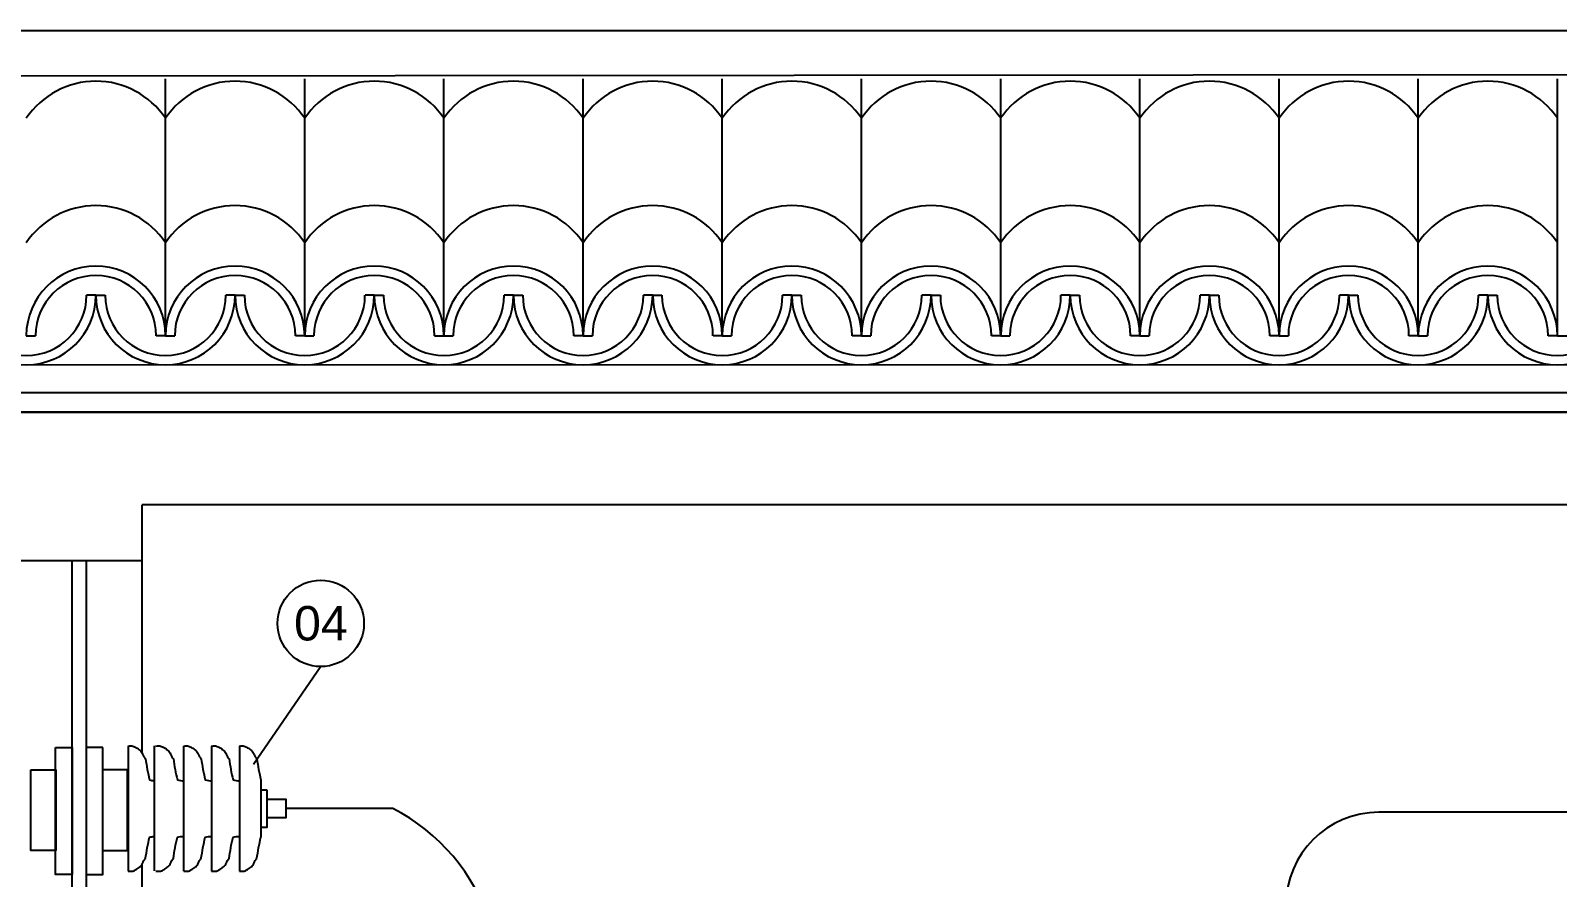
# Model space of a CAD drawing. Header units: metres. Extents: x 4188.7 to 4272.1, y 2012.8 to 2020.9.
# Drawn here: x 4217.749 to 4218.562, y 2017.397 to 2017.848 of the extents above; entities that cross this region are included whole.
import ezdxf

# ---------------------------------------------------------------- set-up
doc = ezdxf.new("R2010")
doc.units = ezdxf.units.M
for name, color, linetype in [('A-PARED', 7, 'Continuous'), ('A-TELHA', 9, 'Continuous'), ('CONSTRUIR', 7, 'Continuous'), ('E-ALTATENSAO', 5, 'Continuous'), ('E-ARQ-PORTAS', 11, 'Continuous'), ('E-CANALETA', 6, 'Continuous'), ('E-EQUIPAMENTOS', 130, 'Continuous'), ('E-TELAPROTEÇÃO', 2, 'Continuous')]:
    doc.layers.add(name, color=color, linetype=linetype)
doc.styles.add('arial', font='arial.ttf')

msp = doc.modelspace()

# ---------------------------------------------------------------- linework, layer by layer
at = {"layer": 'A-PARED'}
for p, q in [((4220.69916, 2017.64501), (4216.0798, 2017.64501)), ((4217.54161, 2017.64501), (4220.69916, 2017.64501)), ((4217.80898, 2017.46715), (4217.80898, 2017.5956)), ((4220.62505, 2017.5956), (4217.80898, 2017.5956)), ((4220.62505, 2017.5956), (4217.80898, 2017.5956)), ((4217.73487, 2017.56596), (4217.80898, 2017.56596))]:
    msp.add_line(p, q, dxfattribs=at)
at = {"layer": 'A-PARED', "color": 1}
for p, q in [((4217.80898, 2017.46333), (4217.80898, 2017.56596)), ((4217.80898, 2017.29917), (4217.80898, 2017.40448))]:
    msp.add_line(p, q, dxfattribs=at)
at = {"layer": 'A-TELHA'}
for p, q in [((4217.82133, 2017.68564), (4217.82133, 2017.82245)), ((4217.89543, 2017.68564), (4217.89543, 2017.82245)), ((4217.96954, 2017.68564), (4217.96954, 2017.82245)), ((4218.04365, 2017.68564), (4218.04365, 2017.82245)), ((4218.11776, 2017.68564), (4218.11776, 2017.82245)), ((4218.19186, 2017.68564), (4218.19186, 2017.82245)), ((4218.26597, 2017.68564), (4218.26597, 2017.82245)), ((4218.34008, 2017.68564), (4218.34008, 2017.82245)), ((4218.41419, 2017.68564), (4218.41419, 2017.82245)), ((4218.48829, 2017.68564), (4218.48829, 2017.82245)), ((4218.5624, 2017.68564), (4218.5624, 2017.82245)), ((4217.78427, 2017.70725), (4217.77933, 2017.70725)), ((4217.78427, 2017.70725), (4217.78921, 2017.70725)), ((4217.85838, 2017.70725), (4217.85344, 2017.70725)), ((4217.85838, 2017.70725), (4217.86332, 2017.70725)), ((4217.93249, 2017.70725), (4217.92755, 2017.70725)), ((4217.93249, 2017.70725), (4217.93743, 2017.70725)), ((4218.0066, 2017.70725), (4218.00165, 2017.70725)), ((4218.0066, 2017.70725), (4218.01154, 2017.70725)), ((4218.0807, 2017.70725), (4218.07576, 2017.70725)), ((4218.0807, 2017.70725), (4218.08564, 2017.70725)), ((4218.15481, 2017.70725), (4218.14987, 2017.70725)), ((4218.15481, 2017.70725), (4218.15975, 2017.70725)), ((4218.22892, 2017.70725), (4218.22398, 2017.70725)), ((4218.22892, 2017.70725), (4218.23386, 2017.70725)), ((4218.30302, 2017.70725), (4218.29808, 2017.70725)), ((4218.30302, 2017.70725), (4218.30796, 2017.70725)), ((4218.37713, 2017.70725), (4218.37219, 2017.70725)), ((4218.37713, 2017.70725), (4218.38207, 2017.70725)), ((4218.45124, 2017.70725), (4218.4463, 2017.70725)), ((4218.45124, 2017.70725), (4218.45618, 2017.70725)), ((4218.52535, 2017.70725), (4218.52041, 2017.70725)), ((4218.52535, 2017.70725), (4218.53029, 2017.70725)), ((4217.74722, 2017.68564), (4217.75216, 2017.68564)), ((4217.82133, 2017.68564), (4217.81639, 2017.68564)), ((4217.82133, 2017.68564), (4217.82627, 2017.68564)), ((4217.89543, 2017.68564), (4217.89049, 2017.68564)), ((4217.89543, 2017.68564), (4217.90037, 2017.68564)), ((4217.9646, 2017.68564), (4217.97448, 2017.68564)), ((4218.04365, 2017.68564), (4218.03871, 2017.68564)), ((4218.04365, 2017.68564), (4218.04859, 2017.68564)), ((4218.11776, 2017.68564), (4218.11282, 2017.68564)), ((4218.11776, 2017.68564), (4218.1227, 2017.68564)), ((4218.19186, 2017.68564), (4218.18692, 2017.68564)), ((4218.19186, 2017.68564), (4218.1968, 2017.68564)), ((4218.26597, 2017.68564), (4218.26103, 2017.68564)), ((4218.26597, 2017.68564), (4218.27091, 2017.68564)), ((4218.34008, 2017.68564), (4218.33514, 2017.68564)), ((4218.34008, 2017.68564), (4218.34502, 2017.68564)), ((4218.41419, 2017.68564), (4218.40924, 2017.68564)), ((4218.41419, 2017.68564), (4218.41913, 2017.68564)), ((4218.48829, 2017.68564), (4218.48335, 2017.68564)), ((4218.48829, 2017.68564), (4218.49323, 2017.68564)), ((4218.5624, 2017.68564), (4218.55746, 2017.68564)), ((4218.5624, 2017.68564), (4218.56734, 2017.68564))]:
    msp.add_line(p, q, dxfattribs=at)
for centre, radius, start, end in [((4217.78427, 2017.77657), 0.04462, 33.85503, 146.14497), ((4217.85838, 2017.77657), 0.04462, 33.85503, 146.14497), ((4217.93249, 2017.77657), 0.04462, 33.85503, 146.14497), ((4218.0066, 2017.77657), 0.04462, 33.85503, 146.14497), ((4218.0807, 2017.77657), 0.04462, 33.85503, 146.14497), ((4218.15481, 2017.77657), 0.04462, 33.85503, 146.14497), ((4218.22892, 2017.77657), 0.04462, 33.85503, 146.14497), ((4218.30302, 2017.77657), 0.04462, 33.85503, 146.14497), ((4218.37713, 2017.77657), 0.04462, 33.85503, 146.14497), ((4218.45124, 2017.77657), 0.04462, 33.85503, 146.14497), ((4218.52535, 2017.77657), 0.04462, 33.85503, 146.14497), ((4217.78427, 2017.71032), 0.04462, 33.85503, 146.14497), ((4217.85838, 2017.71032), 0.04462, 33.85503, 146.14497), ((4217.93249, 2017.71032), 0.04462, 33.85503, 146.14497), ((4218.0066, 2017.71032), 0.04462, 33.85503, 146.14497), ((4218.0807, 2017.71032), 0.04462, 33.85503, 146.14497), ((4218.15481, 2017.71032), 0.04462, 33.85503, 146.14497), ((4218.22892, 2017.71032), 0.04462, 33.85503, 146.14497), ((4218.30302, 2017.71032), 0.04462, 33.85503, 146.14497), ((4218.37713, 2017.71032), 0.04462, 33.85503, 146.14497), ((4218.45124, 2017.71032), 0.04462, 33.85503, 146.14497), ((4218.52535, 2017.71032), 0.04462, 33.85503, 146.14497), ((4217.78427, 2017.68564), 0.03705, 0, 180), ((4217.85838, 2017.68564), 0.03705, 0, 180), ((4217.93249, 2017.68564), 0.03705, 0, 180), ((4218.0066, 2017.68564), 0.03705, 0, 180), ((4218.0807, 2017.68564), 0.03705, 0, 180), ((4218.15481, 2017.68564), 0.03705, 0, 180), ((4218.22892, 2017.68564), 0.03705, 0, 180), ((4218.30302, 2017.68564), 0.03705, 0, 180), ((4218.37713, 2017.68564), 0.03705, 0, 180), ((4218.45124, 2017.68564), 0.03705, 0, 180), ((4218.52535, 2017.68564), 0.03705, 0, 180), ((4217.78427, 2017.68564), 0.03211, 0, 180), ((4217.85838, 2017.68564), 0.03211, 0, 180), ((4217.93249, 2017.68564), 0.03211, 0, 180), ((4218.0066, 2017.68564), 0.03211, 0, 180), ((4218.0807, 2017.68564), 0.03211, 0, 180), ((4218.15481, 2017.68564), 0.03211, 0, 180), ((4218.22892, 2017.68564), 0.03211, 0, 180), ((4218.30302, 2017.68564), 0.03211, 0, 180), ((4218.37713, 2017.68564), 0.03211, 0, 180), ((4218.45124, 2017.68564), 0.03211, 0, 180), ((4218.52535, 2017.68564), 0.03211, 0, 180), ((4217.74722, 2017.70725), 0.03705, 180, 360), ((4217.74722, 2017.70725), 0.03211, 180, 360), ((4217.82133, 2017.70725), 0.03705, 180, 360), ((4217.82133, 2017.70725), 0.03211, 180, 360), ((4217.89543, 2017.70725), 0.03705, 180, 360), ((4217.89543, 2017.70725), 0.03211, 180, 360), ((4217.96954, 2017.70725), 0.03705, 180, 360), ((4217.96954, 2017.70725), 0.03211, 180, 360), ((4218.04365, 2017.70725), 0.03705, 180, 360), ((4218.04365, 2017.70725), 0.03211, 180, 360), ((4218.11776, 2017.70725), 0.03705, 180, 360), ((4218.11776, 2017.70725), 0.03211, 180, 360), ((4218.19186, 2017.70725), 0.03705, 180, 360), ((4218.19186, 2017.70725), 0.03211, 180, 360), ((4218.26597, 2017.70725), 0.03705, 180, 360), ((4218.26597, 2017.70725), 0.03211, 180, 360), ((4218.34008, 2017.70725), 0.03705, 180, 360), ((4218.34008, 2017.70725), 0.03211, 180, 360), ((4218.41419, 2017.70725), 0.03705, 180, 360), ((4218.41419, 2017.70725), 0.03211, 180, 360), ((4218.48829, 2017.70725), 0.03705, 180, 360), ((4218.48829, 2017.70725), 0.03211, 180, 360), ((4218.5624, 2017.70725), 0.03705, 180, 360), ((4218.5624, 2017.70725), 0.03211, 180, 360)]:
    msp.add_arc(centre, radius, start, end, dxfattribs=at)
at = {"layer": 'CONSTRUIR', "ltscale": 10}
msp.add_line((4217.904, 2017.50952), (4217.86812, 2017.45737), dxfattribs=at)
at = {"layer": 'E-ALTATENSAO'}
for p, q in [((4217.94237, 2017.4339), (4217.88542, 2017.4339)), ((4219.77576, 2017.43196), (4218.4673, 2017.43196))]:
    msp.add_line(p, q, dxfattribs=at)
for centre, radius, start, end in [((4217.89505, 2017.34126), 0.10403, 17.62926, 62.94424), ((4218.4673, 2017.38255), 0.0494, 90, 180)]:
    msp.add_arc(centre, radius, start, end, dxfattribs=at)
at = {"layer": 'E-ARQ-PORTAS', "ltscale": 10}
for p, q in [((4216.02225, 2017.84815), (4221.23516, 2017.84805)), ((4216.02225, 2017.82259), (4221.23516, 2017.82703)), ((4216.02225, 2017.67029), (4221.23516, 2017.6702)), ((4216.02225, 2017.65547), (4221.23516, 2017.65537))]:
    msp.add_line(p, q, dxfattribs=at)
at = {"layer": 'E-CANALETA'}
msp.add_circle((4217.904, 2017.53252), 0.023, dxfattribs=at)
at = {"layer": 'E-EQUIPAMENTOS', "color": 1}
for p, q in [((4217.80143, 2017.46713), (4217.80143, 2017.40068)), ((4217.81528, 2017.46727), (4217.81528, 2017.40082)), ((4217.83107, 2017.40068), (4217.83107, 2017.46713)), ((4217.84589, 2017.46713), (4217.84589, 2017.40068)), ((4217.86071, 2017.46713), (4217.86071, 2017.40068)), ((4217.87214, 2017.44919), (4217.87214, 2017.41862))]:
    msp.add_line(p, q, dxfattribs=at)
for points in [[(4217.76276, 2017.46636), (4217.77166, 2017.46636), (4217.77166, 2017.39878), (4217.76276, 2017.39878)], [(4217.78798, 2017.46636), (4217.77908, 2017.46636), (4217.77908, 2017.39878), (4217.78798, 2017.39878)], [(4217.74966, 2017.45451), (4217.76287, 2017.45451), (4217.76287, 2017.41162), (4217.74966, 2017.41162)], [(4217.80108, 2017.45451), (4217.78787, 2017.45451), (4217.78787, 2017.41162), (4217.80108, 2017.41162)], [(4217.87554, 2017.44378), (4217.87214, 2017.44378), (4217.87214, 2017.42402), (4217.87554, 2017.42402)], [(4217.87554, 2017.43884), (4217.88542, 2017.43884), (4217.88542, 2017.42896), (4217.87554, 2017.42896)], [(4217.87554, 2017.43884), (4217.88542, 2017.43884), (4217.88542, 2017.42896), (4217.87554, 2017.42896)]]:
    msp.add_lwpolyline(points, close=True, dxfattribs=at)
for points in [[(4217.80143, 2017.46713, -0.047226), (4217.80296, 2017.46727, -0.074248), (4217.80393, 2017.46713, -0.058355), (4217.80574, 2017.46634, -0.045893), (4217.80778, 2017.46487, -0.12767), (4217.80918, 2017.46286, 0.106571), (4217.81074, 2017.46038, 0.026706), (4217.81286, 2017.44919, 0.063269), (4217.81528, 2017.44873)], [(4217.81625, 2017.46713, -0.047226), (4217.81778, 2017.46727, -0.074248), (4217.81875, 2017.46713, -0.058355), (4217.82056, 2017.46634, -0.045893), (4217.8226, 2017.46487, -0.12767), (4217.824, 2017.46286, 0.106571), (4217.82556, 2017.46038, 0.026706), (4217.82768, 2017.44919, 0.08831), (4217.83107, 2017.44873)], [(4217.83107, 2017.46713, -0.047226), (4217.8326, 2017.46727, -0.074248), (4217.83358, 2017.46713, -0.058355), (4217.83539, 2017.46634, -0.045893), (4217.83743, 2017.46487, -0.12767), (4217.83882, 2017.46286, 0.106571), (4217.84038, 2017.46038, 0.026706), (4217.8425, 2017.44919, 0.08831), (4217.84589, 2017.44873)], [(4217.84589, 2017.46713, -0.047226), (4217.84743, 2017.46727, -0.074248), (4217.8484, 2017.46713, -0.058355), (4217.85021, 2017.46634, -0.045893), (4217.85225, 2017.46487, -0.12767), (4217.85364, 2017.46286, 0.106571), (4217.8552, 2017.46038, 0.026706), (4217.85732, 2017.44919, 0.08831), (4217.86071, 2017.44873)], [(4217.86071, 2017.46713, -0.047226), (4217.86225, 2017.46727, -0.074248), (4217.86322, 2017.46713, -0.058355), (4217.86503, 2017.46634, -0.045893), (4217.86707, 2017.46487, -0.12767), (4217.86846, 2017.46286, 0.106571), (4217.87002, 2017.46038, 0.026706), (4217.87214, 2017.44919, 0.08831)], [(4217.80143, 2017.40068, 0.047226), (4217.80296, 2017.40053, 0.074248), (4217.80393, 2017.40068, 0.058355), (4217.80574, 2017.40147, 0.045893), (4217.80778, 2017.40293, 0.12767), (4217.80918, 2017.40495, -0.106571), (4217.81074, 2017.40743, -0.026706), (4217.81286, 2017.41862, -0.063269), (4217.81528, 2017.41907)], [(4217.81625, 2017.40068, 0.047226), (4217.81778, 2017.40053, 0.074248), (4217.81875, 2017.40068, 0.058355), (4217.82056, 2017.40147, 0.045893), (4217.8226, 2017.40293, 0.12767), (4217.824, 2017.40495, -0.106571), (4217.82556, 2017.40743, -0.026706), (4217.82768, 2017.41862, -0.08831), (4217.83107, 2017.41908)], [(4217.83107, 2017.40068, 0.047226), (4217.8326, 2017.40053, 0.074248), (4217.83358, 2017.40068, 0.058355), (4217.83539, 2017.40147, 0.045893), (4217.83743, 2017.40293, 0.12767), (4217.83882, 2017.40495, -0.106571), (4217.84038, 2017.40743, -0.026706), (4217.8425, 2017.41862, -0.08831), (4217.84589, 2017.41908)], [(4217.84589, 2017.40068, 0.047226), (4217.84743, 2017.40053, 0.074248), (4217.8484, 2017.40068, 0.058355), (4217.85021, 2017.40147, 0.045893), (4217.85225, 2017.40293, 0.12767), (4217.85364, 2017.40495, -0.106571), (4217.8552, 2017.40743, -0.026706), (4217.85732, 2017.41862, -0.08831), (4217.86071, 2017.41908)], [(4217.86071, 2017.40068, 0.047226), (4217.86225, 2017.40053, 0.074248), (4217.86322, 2017.40068, 0.058355), (4217.86503, 2017.40147, 0.045893), (4217.86707, 2017.40293, 0.12767), (4217.86846, 2017.40495, -0.106571), (4217.87002, 2017.40743, -0.026706), (4217.87214, 2017.41862, -0.08831)]]:
    msp.add_lwpolyline(points, format="xyb", dxfattribs=at)
at = {"layer": 'E-TELAPROTEÇÃO'}
for points in [[(4217.77166, 2017.29917), (4217.77166, 2017.56596)], [(4217.77908, 2017.56596), (4217.77908, 2017.29917)]]:
    msp.add_lwpolyline(points, dxfattribs=at)

# ---------------------------------------------------------------- texts
at = {"color": 7, "style": 'arial'}
msp.add_text('04', height=0.018351, dxfattribs=at).set_placement((4217.8898, 2017.52341))

doc.saveas('drawing.dxf')
